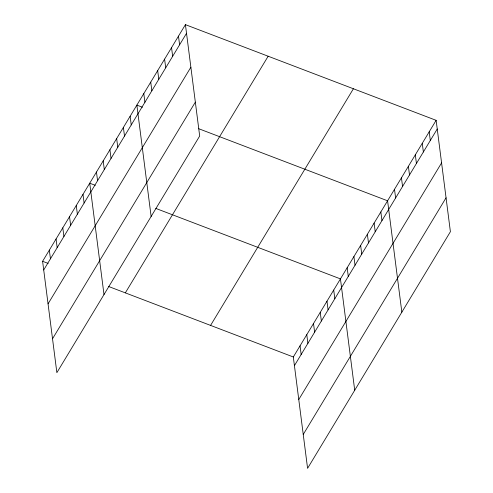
<?xml version="1.0" encoding="UTF-8"?>
<svg xmlns="http://www.w3.org/2000/svg" width="493" height="493" viewBox="0 0 493 493"><rect width="100%" height="100%" fill="white"/><g stroke="black" fill="none" stroke-linecap="round" stroke-linejoin="round"><path stroke-width="0.74" d="M185.417 24.65L199.683 136.019L56.868 372.665L42.601 261.296L185.417 24.65L436.132 120.335L450.399 231.704L307.583 468.35L293.317 356.981L436.132 120.335M43.711 269.967L186.527 33.314M48.049 303.854L190.871 67.208M52.523 338.777L195.345 102.125M125.333 292.873L268.155 56.227M210.579 325.405L353.401 88.758M294.426 365.646L437.242 129M298.764 399.54L441.586 162.893M303.238 434.456L446.06 197.81M142.422 107.234L136.863 105.108L151.129 216.476M198.741 128.722L387.578 200.793L401.844 312.161M95.291 185.325L89.732 183.205L103.998 294.574M155.782 208.41L340.447 278.89L354.714 390.259M42.601 261.296L48.16 263.422M108.651 286.507L293.317 356.981M429.2 131.828L430.309 140.493M422.261 143.321L423.37 151.992M415.322 154.814L416.431 163.485M408.389 166.314L409.498 174.978M401.45 177.807L402.559 186.471M394.511 189.3L395.62 197.964M380.842 211.953L381.952 220.617M374.107 223.107L375.222 231.772M367.377 234.261L368.487 242.932M360.642 245.422L361.751 254.086M353.912 256.576L355.022 265.24M347.177 267.73L348.286 276.4M333.712 290.044L334.821 298.709M326.976 301.198L328.091 309.869M320.247 312.359L321.356 321.023M313.511 323.513L314.626 332.177M306.782 334.667L307.891 343.338M300.046 345.827L301.155 354.492M178.484 36.143L179.594 44.814M171.546 47.636L172.655 56.307M164.607 59.135L165.716 67.8M157.674 70.628L158.783 79.293M150.735 82.121L151.844 90.786M143.796 93.615L144.905 102.285M130.127 116.268L131.237 124.932M123.392 127.422L124.507 136.086M116.662 138.576L117.772 147.247M109.927 149.736L111.036 158.401M103.197 160.891L104.306 169.555M96.462 172.045L97.571 180.715M82.997 194.359L84.106 203.024M76.261 205.513L77.376 214.184M69.531 216.673L70.641 225.338M62.796 227.828L63.911 236.492M56.066 238.982L57.176 247.652M49.331 250.142L50.44 258.807"/></g></svg>
